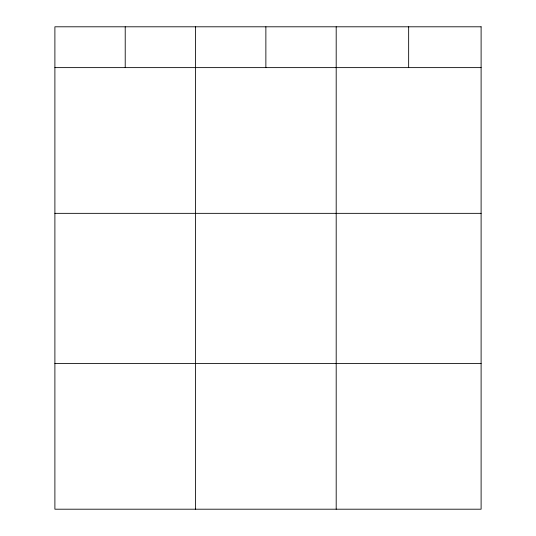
<?xml version="1.0" encoding="UTF-8"?>
<svg xmlns="http://www.w3.org/2000/svg" width="536" height="536" viewBox="0 0 536 536"><rect width="100%" height="100%" fill="white"/><g stroke="black" fill="none" stroke-linecap="round" stroke-linejoin="round"><path stroke-width="0.8" d="M54.893 67.623L481.107 67.623M54.893 213.341L481.107 213.341M54.893 363.482L481.107 363.482M408.653 26.8L408.653 67.623M336.193 26.8L336.193 509.2M265.869 26.8L265.869 67.623M195.54 26.8L195.54 509.2M125.216 26.8L125.216 67.623M481.107 26.8L54.893 26.8L54.893 509.2L481.107 509.2L481.107 26.8"/></g></svg>
